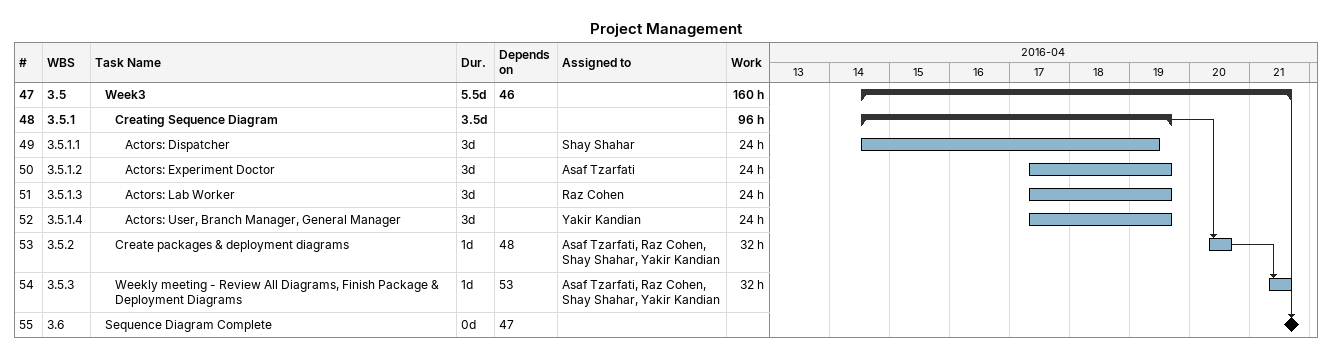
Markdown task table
Project Management

| ID | WBS | Task | Duration | Start | Finish | Predecessors | Resources | Work (h) |
|---|---|---|---|---|---|---|---|---|
| 47 | 3.5 | **Week3** | 5.5d | 2016-04-14 | 2016-04-21 | 46 |  | 160 |
| 48 | 3.5.1 | **Creating Sequence Diagram** | 3.5d | 2016-04-14 | 2016-04-19 |  |  | 96 |
| 49 | 3.5.1.1 | Actors: Dispatcher | 3d | 2016-04-14 | 2016-04-19 |  | Shay Shahar | 24 |
| 50 | 3.5.1.2 | Actors: Experiment Doctor | 3d | 2016-04-17 | 2016-04-19 |  | Asaf Tzarfati | 24 |
| 51 | 3.5.1.3 | Actors: Lab Worker | 3d | 2016-04-17 | 2016-04-19 |  | Raz Cohen | 24 |
| 52 | 3.5.1.4 | Actors: User, Branch Manager, General Manager | 3d | 2016-04-17 | 2016-04-19 |  | Yakir Kandian | 24 |
| 53 | 3.5.2 | Create packages & deployment diagrams | 1d | 2016-04-20 | 2016-04-20 | 48 | Asaf Tzarfati, Raz Cohen, Shay Shahar, Yakir Kandian | 32 |
| 54 | 3.5.3 | Weekly meeting - Review All Diagrams, Finish Package & Deployment Diagrams | 1d | 2016-04-21 | 2016-04-21 | 53 | Asaf Tzarfati, Raz Cohen, Shay Shahar, Yakir Kandian | 32 |
| 55 | 3.6 | Sequence Diagram Complete | 0d | 2016-04-21 | 2016-04-21 | 47 |  |  |
